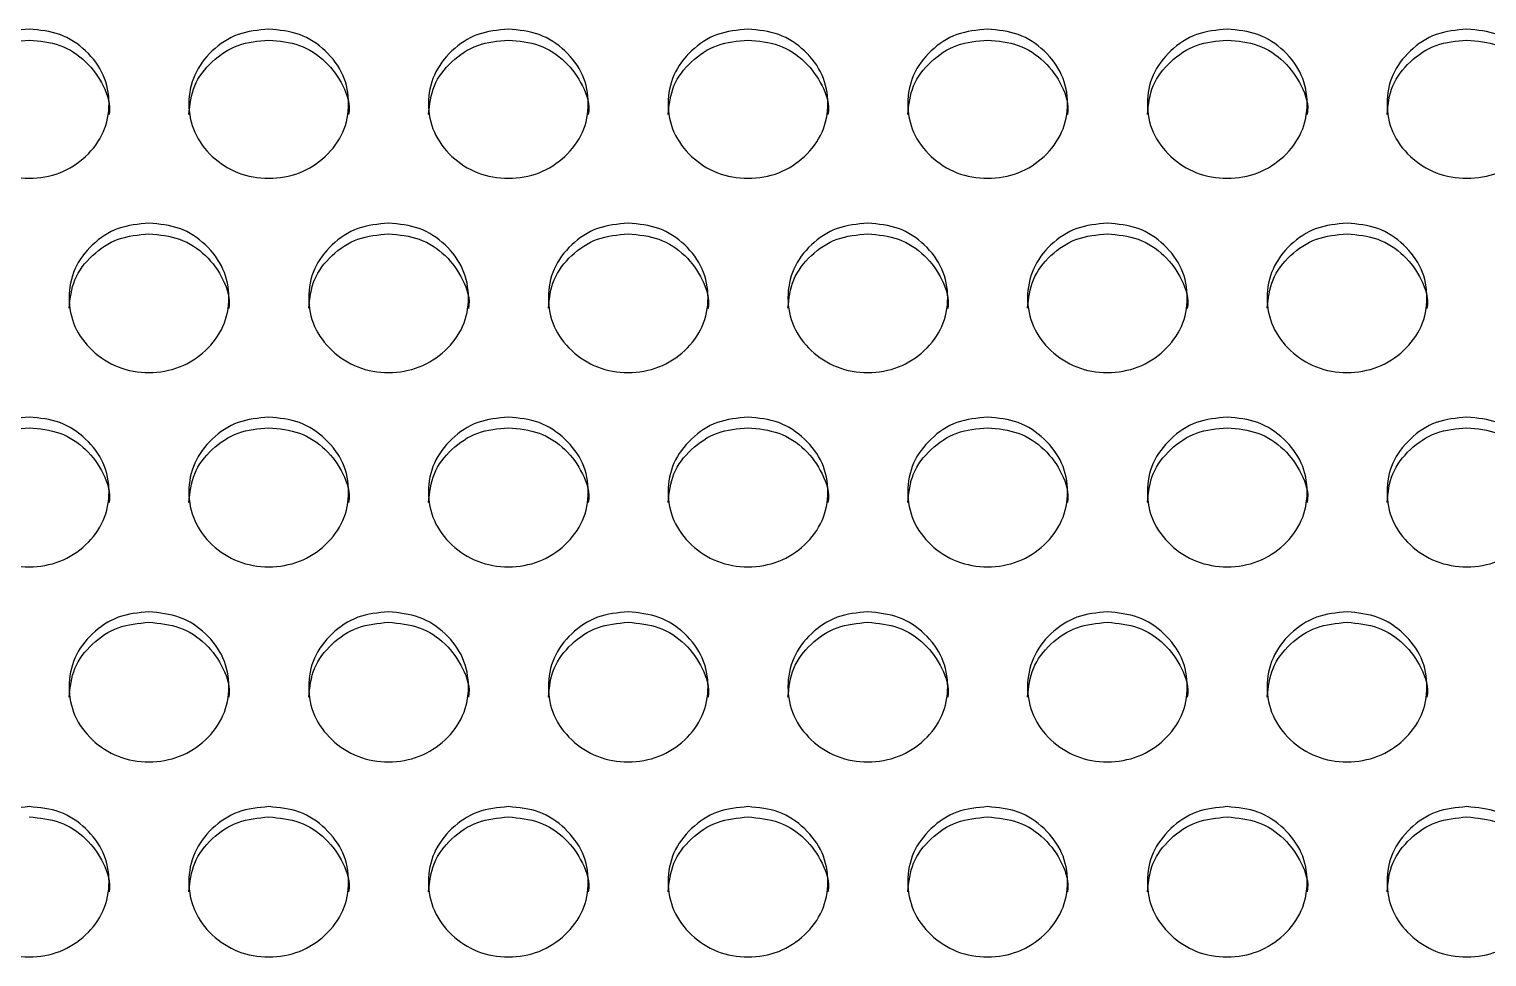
# Model space of a CAD drawing. Header units: millimetres. Extents: x 0.6 to 29.2, y 0.5 to 20.5.
# Drawn here: x 11.508 to 11.9947, y 12.0655 to 12.3753 of the extents above; entities that cross this region are included whole.
import ezdxf

# ---------------------------------------------------------------- set-up
doc = ezdxf.new("R2010")
doc.units = ezdxf.units.MM

msp = doc.modelspace()

# ---------------------------------------------------------------- linework, layer by layer
for points, knots in [([(11.50802, 12.37531), (11.51153, 12.37497), (11.51855, 12.37429), (11.52731, 12.36839), (11.53344, 12.36027), (11.5353, 12.35043), (11.53344, 12.34061), (11.52731, 12.33243), (11.51855, 12.3267), (11.50802, 12.32496), (11.49748, 12.3267), (11.48872, 12.33242), (11.48259, 12.34061), (11.48073, 12.35043), (11.48259, 12.36027), (11.48872, 12.36839), (11.49748, 12.37431), (11.50451, 12.37498), (11.50802, 12.37531)], [0, 0, 0, 0, 0.062529, 0.124991, 0.187437, 0.249997, 0.312449, 0.375003, 0.437456, 0.500007, 0.562451, 0.625015, 0.687461, 0.75002, 0.81247, 0.875027, 0.937564, 1, 1, 1, 1]), ([(11.48135, 12.34685), (11.48171, 12.35012), (11.48243, 12.35666), (11.48877, 12.36477), (11.49747, 12.37069), (11.5045, 12.37135), (11.50802, 12.37168)], [0, 0, 0, 0, 0.249418, 0.499739, 0.750045, 1, 1, 1, 1]), ([(11.50802, 12.37168), (11.51152, 12.37135), (11.51853, 12.37068), (11.5274, 12.36476), (11.53313, 12.3567), (11.53536, 12.35), (11.53468, 12.34681), (11.53468, 12.34681)], [0, 0, 0, 0, 0.2500968, 0.4998695, 0.7495183, 0.9995571, 1, 1, 1, 1]), ([(11.58802, 12.37531), (11.59153, 12.37497), (11.59855, 12.37429), (11.60731, 12.36839), (11.61344, 12.36027), (11.6153, 12.35043), (11.61344, 12.34061), (11.60731, 12.33243), (11.59855, 12.3267), (11.58802, 12.32496), (11.57748, 12.3267), (11.56872, 12.33242), (11.56259, 12.34061), (11.56073, 12.35043), (11.56259, 12.36027), (11.56872, 12.36839), (11.57748, 12.37431), (11.58451, 12.37498), (11.58802, 12.37531)], [0, 0, 0, 0, 0.062527, 0.124989, 0.187435, 0.249995, 0.312447, 0.375003, 0.437454, 0.500007, 0.562451, 0.625015, 0.687459, 0.750019, 0.812469, 0.875026, 0.937562, 1, 1, 1, 1]), ([(11.56135, 12.34685), (11.56171, 12.35012), (11.56243, 12.35666), (11.56877, 12.36477), (11.57747, 12.37069), (11.5845, 12.37135), (11.58802, 12.37168)], [0, 0, 0, 0, 0.249419, 0.499739, 0.750036, 1, 1, 1, 1]), ([(11.58802, 12.37168), (11.59152, 12.37135), (11.59853, 12.37068), (11.6074, 12.36476), (11.61313, 12.3567), (11.61536, 12.35), (11.61468, 12.34681), (11.61468, 12.34681)], [0, 0, 0, 0, 0.250089, 0.499864, 0.749515, 0.999557, 1, 1, 1, 1]), ([(11.66802, 12.37531), (11.67153, 12.37497), (11.67855, 12.37429), (11.68731, 12.36839), (11.69344, 12.36027), (11.6953, 12.35043), (11.69344, 12.34061), (11.68731, 12.33243), (11.67855, 12.3267), (11.66802, 12.32496), (11.65748, 12.3267), (11.64872, 12.33242), (11.64259, 12.34061), (11.64073, 12.35043), (11.64259, 12.36027), (11.64872, 12.36839), (11.65748, 12.37431), (11.66451, 12.37498), (11.66802, 12.37531)], [0, 0, 0, 0, 0.062529, 0.124991, 0.187438, 0.249997, 0.312449, 0.375005, 0.437458, 0.500009, 0.562453, 0.625017, 0.687461, 0.750021, 0.812471, 0.875029, 0.937564, 1, 1, 1, 1]), ([(11.64135, 12.34685), (11.64171, 12.35012), (11.64243, 12.35666), (11.64877, 12.36477), (11.65747, 12.37069), (11.6645, 12.37135), (11.66802, 12.37168)], [0, 0, 0, 0, 0.249422, 0.499744, 0.750043, 1, 1, 1, 1]), ([(11.66802, 12.37168), (11.67152, 12.37135), (11.67853, 12.37068), (11.6874, 12.36476), (11.69313, 12.3567), (11.69536, 12.35), (11.69468, 12.34681), (11.69468, 12.34681)], [0, 0, 0, 0, 0.2500968, 0.4998695, 0.7495183, 0.9995571, 1, 1, 1, 1]), ([(11.74802, 12.37531), (11.75153, 12.37497), (11.75855, 12.37429), (11.76731, 12.36839), (11.77344, 12.36027), (11.7753, 12.35043), (11.77344, 12.34061), (11.76731, 12.33243), (11.75855, 12.3267), (11.74802, 12.32496), (11.73748, 12.3267), (11.72872, 12.33242), (11.72259, 12.34061), (11.72073, 12.35043), (11.72259, 12.36027), (11.72872, 12.36839), (11.73748, 12.37431), (11.74451, 12.37498), (11.74802, 12.37531)], [0, 0, 0, 0, 0.062529, 0.124991, 0.187436, 0.249996, 0.312448, 0.375004, 0.437455, 0.500008, 0.562452, 0.625014, 0.68746, 0.75002, 0.81247, 0.875027, 0.937564, 1, 1, 1, 1]), ([(11.72135, 12.34685), (11.72171, 12.35012), (11.72243, 12.35666), (11.72877, 12.36477), (11.73747, 12.37069), (11.7445, 12.37135), (11.74802, 12.37168)], [0, 0, 0, 0, 0.249418, 0.499739, 0.750045, 1, 1, 1, 1]), ([(11.74802, 12.37168), (11.75152, 12.37135), (11.75853, 12.37068), (11.7674, 12.36476), (11.77313, 12.3567), (11.77536, 12.35), (11.77468, 12.34681), (11.77468, 12.34681)], [0, 0, 0, 0, 0.250098, 0.499871, 0.749516, 0.999557, 1, 1, 1, 1]), ([(11.82802, 12.37531), (11.83153, 12.37497), (11.83855, 12.37429), (11.84731, 12.36839), (11.85344, 12.36027), (11.8553, 12.35043), (11.85344, 12.34061), (11.84731, 12.33243), (11.83855, 12.3267), (11.82802, 12.32496), (11.81748, 12.3267), (11.80872, 12.33242), (11.80259, 12.34061), (11.80073, 12.35043), (11.80259, 12.36027), (11.80872, 12.36839), (11.81748, 12.37431), (11.82451, 12.37498), (11.82802, 12.37531)], [0, 0, 0, 0, 0.062527, 0.124989, 0.187435, 0.249995, 0.312447, 0.375002, 0.437456, 0.500007, 0.562451, 0.625015, 0.687459, 0.750019, 0.812469, 0.875026, 0.937561, 1, 1, 1, 1]), ([(11.80135, 12.34685), (11.80171, 12.35012), (11.80243, 12.35666), (11.80877, 12.36477), (11.81747, 12.37069), (11.8245, 12.37135), (11.82802, 12.37168)], [0, 0, 0, 0, 0.249419, 0.499739, 0.750036, 1, 1, 1, 1]), ([(11.82802, 12.37168), (11.83152, 12.37135), (11.83853, 12.37067), (11.84739, 12.36476), (11.85316, 12.3567), (11.85528, 12.35001), (11.85468, 12.34681), (11.85468, 12.34681)], [0, 0, 0, 0, 0.25009, 0.499866, 0.749517, 0.999559, 1, 1, 1, 1]), ([(11.90802, 12.37531), (11.91153, 12.37497), (11.91855, 12.37429), (11.92731, 12.36839), (11.93344, 12.36027), (11.9353, 12.35043), (11.93344, 12.34061), (11.92731, 12.33243), (11.91855, 12.3267), (11.90802, 12.32496), (11.89748, 12.3267), (11.88872, 12.33242), (11.88259, 12.34061), (11.88073, 12.35043), (11.88259, 12.36027), (11.88872, 12.36839), (11.89748, 12.37431), (11.90451, 12.37498), (11.90802, 12.37531)], [0, 0, 0, 0, 0.062529, 0.124991, 0.187437, 0.249997, 0.312449, 0.375003, 0.437456, 0.500007, 0.562451, 0.625015, 0.687461, 0.75002, 0.81247, 0.875027, 0.937564, 1, 1, 1, 1]), ([(11.88135, 12.34685), (11.88171, 12.35012), (11.88243, 12.35666), (11.88877, 12.36477), (11.89747, 12.37069), (11.9045, 12.37135), (11.90802, 12.37168)], [0, 0, 0, 0, 0.249418, 0.499739, 0.750045, 1, 1, 1, 1]), ([(11.90802, 12.37168), (11.91152, 12.37135), (11.91853, 12.37068), (11.9274, 12.36476), (11.93313, 12.3567), (11.93536, 12.35), (11.93468, 12.34681), (11.93468, 12.34681)], [0, 0, 0, 0, 0.2500968, 0.4998695, 0.7495183, 0.9995571, 1, 1, 1, 1]), ([(11.98802, 12.37531), (11.99153, 12.37497), (11.99855, 12.37429), (12.00731, 12.36839), (12.01344, 12.36027), (12.0153, 12.35043), (12.01344, 12.34061), (12.00731, 12.33243), (11.99855, 12.3267), (11.98802, 12.32496), (11.97748, 12.3267), (11.96872, 12.33242), (11.96259, 12.34061), (11.96073, 12.35043), (11.96259, 12.36027), (11.96872, 12.36839), (11.97748, 12.37431), (11.98451, 12.37498), (11.98802, 12.37531)], [0, 0, 0, 0, 0.062527, 0.124989, 0.187435, 0.249995, 0.312447, 0.375003, 0.437454, 0.500007, 0.562451, 0.625015, 0.687459, 0.750019, 0.812469, 0.875026, 0.937562, 1, 1, 1, 1]), ([(11.96135, 12.34685), (11.96171, 12.35012), (11.96243, 12.35666), (11.96877, 12.36477), (11.97747, 12.37069), (11.9845, 12.37135), (11.98802, 12.37168)], [0, 0, 0, 0, 0.249419, 0.499739, 0.750036, 1, 1, 1, 1]), ([(11.98802, 12.37168), (11.99152, 12.37135), (11.99853, 12.37068), (12.0074, 12.36476), (12.01313, 12.3567), (12.01536, 12.35), (12.01468, 12.34681), (12.01468, 12.34681)], [0, 0, 0, 0, 0.250089, 0.499864, 0.749515, 0.999557, 1, 1, 1, 1]), ([(11.54802, 12.31054), (11.55153, 12.31021), (11.55855, 12.30953), (11.56731, 12.30361), (11.57344, 12.29548), (11.5753, 12.28562), (11.57344, 12.27577), (11.56731, 12.26758), (11.55855, 12.26184), (11.54802, 12.26009), (11.53748, 12.26184), (11.52872, 12.26758), (11.52259, 12.27578), (11.52073, 12.28562), (11.52259, 12.29548), (11.52872, 12.30361), (11.53748, 12.30955), (11.54451, 12.31021), (11.54802, 12.31054)], [0, 0, 0, 0, 0.062527, 0.124989, 0.187435, 0.249995, 0.312447, 0.375002, 0.437455, 0.500006, 0.562451, 0.625015, 0.687459, 0.750018, 0.812469, 0.875027, 0.937561, 1, 1, 1, 1]), ([(11.62802, 12.31054), (11.63153, 12.31021), (11.63855, 12.30953), (11.64731, 12.30361), (11.65344, 12.29548), (11.6553, 12.28562), (11.65344, 12.27577), (11.64731, 12.26758), (11.63855, 12.26184), (11.62802, 12.26009), (11.61748, 12.26184), (11.60872, 12.26758), (11.60259, 12.27578), (11.60073, 12.28562), (11.60259, 12.29548), (11.60872, 12.30361), (11.61748, 12.30955), (11.62451, 12.31021), (11.62802, 12.31054)], [0, 0, 0, 0, 0.062529, 0.124991, 0.187437, 0.249997, 0.312449, 0.375003, 0.437456, 0.500009, 0.562451, 0.625015, 0.68746, 0.750019, 0.81247, 0.875027, 0.937564, 1, 1, 1, 1]), ([(11.70802, 12.31054), (11.71153, 12.31021), (11.71855, 12.30953), (11.72731, 12.30361), (11.73344, 12.29548), (11.7353, 12.28562), (11.73344, 12.27577), (11.72731, 12.26758), (11.71855, 12.26184), (11.70802, 12.26009), (11.69748, 12.26184), (11.68872, 12.26758), (11.68259, 12.27578), (11.68073, 12.28562), (11.68259, 12.29548), (11.68872, 12.30361), (11.69748, 12.30955), (11.70451, 12.31021), (11.70802, 12.31054)], [0, 0, 0, 0, 0.062527, 0.124989, 0.187435, 0.249995, 0.312447, 0.375003, 0.437456, 0.500007, 0.562451, 0.625015, 0.687459, 0.750019, 0.81247, 0.875027, 0.937562, 1, 1, 1, 1]), ([(11.78802, 12.31054), (11.79153, 12.31021), (11.79855, 12.30953), (11.80731, 12.30361), (11.81344, 12.29548), (11.8153, 12.28562), (11.81344, 12.27577), (11.80731, 12.26758), (11.79855, 12.26184), (11.78802, 12.26009), (11.77748, 12.26184), (11.76872, 12.26758), (11.76259, 12.27578), (11.76073, 12.28562), (11.76259, 12.29548), (11.76872, 12.30361), (11.77748, 12.30955), (11.78451, 12.31021), (11.78802, 12.31054)], [0, 0, 0, 0, 0.062529, 0.124991, 0.187437, 0.249997, 0.312449, 0.375004, 0.437457, 0.500008, 0.562453, 0.625017, 0.68746, 0.75002, 0.812471, 0.875029, 0.937564, 1, 1, 1, 1]), ([(11.86802, 12.31054), (11.87153, 12.31021), (11.87855, 12.30953), (11.88731, 12.30361), (11.89344, 12.29548), (11.8953, 12.28562), (11.89344, 12.27577), (11.88731, 12.26758), (11.87855, 12.26184), (11.86802, 12.26009), (11.85748, 12.26184), (11.84872, 12.26758), (11.84259, 12.27578), (11.84073, 12.28562), (11.84259, 12.29548), (11.84872, 12.30361), (11.85748, 12.30955), (11.86451, 12.31021), (11.86802, 12.31054)], [0, 0, 0, 0, 0.062527, 0.124991, 0.187436, 0.249996, 0.312448, 0.375004, 0.437455, 0.500008, 0.562452, 0.625014, 0.687459, 0.750019, 0.81247, 0.875027, 0.937564, 1, 1, 1, 1]), ([(11.94802, 12.31054), (11.95153, 12.31021), (11.95855, 12.30953), (11.96731, 12.30361), (11.97344, 12.29548), (11.9753, 12.28562), (11.97344, 12.27577), (11.96731, 12.26758), (11.95855, 12.26184), (11.94802, 12.26009), (11.93748, 12.26184), (11.92872, 12.26758), (11.92259, 12.27578), (11.92073, 12.28562), (11.92259, 12.29548), (11.92872, 12.30361), (11.93748, 12.30955), (11.94451, 12.31021), (11.94802, 12.31054)], [0, 0, 0, 0, 0.062529, 0.124991, 0.187438, 0.249997, 0.312449, 0.375005, 0.437458, 0.500009, 0.562453, 0.625017, 0.687461, 0.750021, 0.812472, 0.875029, 0.937564, 1, 1, 1, 1]), ([(11.52135, 12.28209), (11.52171, 12.28536), (11.52243, 12.29192), (11.52877, 12.30005), (11.53747, 12.30598), (11.5445, 12.30664), (11.54802, 12.30697)], [0, 0, 0, 0, 0.24942, 0.499739, 0.750036, 1, 1, 1, 1]), ([(11.54802, 12.30697), (11.55152, 12.30663), (11.55853, 12.30596), (11.56739, 12.30003), (11.57317, 12.29195), (11.57528, 12.28525), (11.57468, 12.28205), (11.57468, 12.28204)], [0, 0, 0, 0, 0.25009, 0.499867, 0.749513, 0.999555, 1, 1, 1, 1]), ([(11.60135, 12.28209), (11.60171, 12.28536), (11.60243, 12.29192), (11.60877, 12.30005), (11.61747, 12.30598), (11.6245, 12.30664), (11.62802, 12.30697)], [0, 0, 0, 0, 0.2494188, 0.4997392, 0.7500445, 1, 1, 1, 1]), ([(11.62802, 12.30697), (11.63152, 12.30663), (11.63853, 12.30596), (11.64739, 12.30003), (11.65313, 12.29196), (11.65535, 12.28524), (11.65468, 12.28205), (11.65468, 12.28204)], [0, 0, 0, 0, 0.250096, 0.49987, 0.749514, 0.999553, 1, 1, 1, 1]), ([(11.68135, 12.28209), (11.68171, 12.28536), (11.68243, 12.29192), (11.68877, 12.30005), (11.69747, 12.30598), (11.7045, 12.30664), (11.70802, 12.30697)], [0, 0, 0, 0, 0.24942, 0.499739, 0.750036, 1, 1, 1, 1]), ([(11.70802, 12.30697), (11.71152, 12.30663), (11.71853, 12.30596), (11.72739, 12.30003), (11.73313, 12.29196), (11.73535, 12.28524), (11.73468, 12.28205), (11.73468, 12.28204)], [0, 0, 0, 0, 0.250089, 0.499865, 0.749511, 0.999553, 1, 1, 1, 1]), ([(11.76135, 12.28209), (11.76171, 12.28536), (11.76243, 12.29192), (11.76877, 12.30005), (11.77747, 12.30598), (11.7845, 12.30664), (11.78802, 12.30697)], [0, 0, 0, 0, 0.249419, 0.499746, 0.750044, 1, 1, 1, 1]), ([(11.78802, 12.30697), (11.79152, 12.30663), (11.79853, 12.30596), (11.80739, 12.30003), (11.81313, 12.29196), (11.81535, 12.28524), (11.81468, 12.28205), (11.81468, 12.28204)], [0, 0, 0, 0, 0.250096, 0.49987, 0.749514, 0.999553, 1, 1, 1, 1]), ([(11.84135, 12.28209), (11.84171, 12.28536), (11.84243, 12.29192), (11.84877, 12.30005), (11.85747, 12.30598), (11.8645, 12.30664), (11.86802, 12.30697)], [0, 0, 0, 0, 0.2494188, 0.4997392, 0.7500445, 1, 1, 1, 1]), ([(11.86802, 12.30697), (11.87152, 12.30663), (11.87853, 12.30596), (11.88739, 12.30003), (11.89313, 12.29196), (11.89535, 12.28524), (11.89468, 12.28205), (11.89468, 12.28204)], [0, 0, 0, 0, 0.250088, 0.499872, 0.749511, 0.999553, 1, 1, 1, 1]), ([(11.92135, 12.28209), (11.92171, 12.28536), (11.92243, 12.29192), (11.92877, 12.30005), (11.93747, 12.30598), (11.9445, 12.30664), (11.94802, 12.30697)], [0, 0, 0, 0, 0.249422, 0.499744, 0.750043, 1, 1, 1, 1]), ([(11.94802, 12.30697), (11.95152, 12.30663), (11.95853, 12.30596), (11.96739, 12.30003), (11.97317, 12.29195), (11.97528, 12.28525), (11.97468, 12.28205), (11.97468, 12.28204)], [0, 0, 0, 0, 0.2500965, 0.4998713, 0.7495157, 0.9995545, 1, 1, 1, 1]), ([(11.50802, 12.24575), (11.51153, 12.24541), (11.51855, 12.24473), (11.52731, 12.2388), (11.53344, 12.23065), (11.5353, 12.22078), (11.53344, 12.21091), (11.52731, 12.2027), (11.51855, 12.19695), (11.50802, 12.1952), (11.49748, 12.19695), (11.48872, 12.20269), (11.48259, 12.21091), (11.48073, 12.22077), (11.48259, 12.23065), (11.48872, 12.23881), (11.49748, 12.24475), (11.50451, 12.24542), (11.50802, 12.24575)], [0, 0, 0, 0, 0.062529, 0.124991, 0.187437, 0.249997, 0.312449, 0.375003, 0.437457, 0.500007, 0.562451, 0.625015, 0.68746, 0.75002, 0.812469, 0.875027, 0.937564, 1, 1, 1, 1]), ([(11.58802, 12.24575), (11.59153, 12.24541), (11.59855, 12.24473), (11.60731, 12.2388), (11.61344, 12.23065), (11.6153, 12.22078), (11.61344, 12.21091), (11.60731, 12.2027), (11.59855, 12.19695), (11.58802, 12.1952), (11.57748, 12.19695), (11.56872, 12.20269), (11.56259, 12.21091), (11.56073, 12.22077), (11.56259, 12.23065), (11.56872, 12.23881), (11.57748, 12.24475), (11.58451, 12.24542), (11.58802, 12.24575)], [0, 0, 0, 0, 0.0625271, 0.1249885, 0.187435, 0.249995, 0.312447, 0.3750029, 0.4374541, 0.5000072, 0.5624514, 0.6250152, 0.687459, 0.7500189, 0.8124691, 0.8750262, 0.9375616, 1, 1, 1, 1]), ([(11.66802, 12.24575), (11.67153, 12.24541), (11.67855, 12.24473), (11.68731, 12.2388), (11.69344, 12.23065), (11.6953, 12.22078), (11.69344, 12.21091), (11.68731, 12.2027), (11.67855, 12.19695), (11.66802, 12.1952), (11.65748, 12.19695), (11.64872, 12.20269), (11.64259, 12.21091), (11.64073, 12.22077), (11.64259, 12.23065), (11.64872, 12.23881), (11.65748, 12.24475), (11.66451, 12.24542), (11.66802, 12.24575)], [0, 0, 0, 0, 0.062529, 0.124991, 0.187438, 0.249997, 0.312449, 0.375005, 0.437458, 0.500009, 0.562453, 0.625017, 0.687461, 0.750021, 0.812471, 0.875028, 0.937564, 1, 1, 1, 1]), ([(11.74802, 12.24575), (11.75153, 12.24541), (11.75855, 12.24473), (11.76731, 12.2388), (11.77344, 12.23065), (11.7753, 12.22078), (11.77344, 12.21091), (11.76731, 12.2027), (11.75855, 12.19695), (11.74802, 12.1952), (11.73748, 12.19695), (11.72872, 12.2027), (11.72259, 12.21091), (11.72073, 12.22077), (11.72259, 12.23065), (11.72872, 12.23881), (11.73748, 12.24475), (11.74451, 12.24542), (11.74802, 12.24575)], [0, 0, 0, 0, 0.062529, 0.124991, 0.187436, 0.249996, 0.312448, 0.375004, 0.437455, 0.500008, 0.562452, 0.625014, 0.687459, 0.750019, 0.812469, 0.875027, 0.937564, 1, 1, 1, 1]), ([(11.82802, 12.24575), (11.83153, 12.24541), (11.83855, 12.24473), (11.84731, 12.2388), (11.85344, 12.23065), (11.8553, 12.22078), (11.85344, 12.21091), (11.84731, 12.2027), (11.83855, 12.19695), (11.82802, 12.1952), (11.81748, 12.19695), (11.80872, 12.20269), (11.80259, 12.21091), (11.80073, 12.22077), (11.80259, 12.23065), (11.80872, 12.23881), (11.81748, 12.24475), (11.82451, 12.24542), (11.82802, 12.24575)], [0, 0, 0, 0, 0.062527, 0.124989, 0.187435, 0.249995, 0.312447, 0.375002, 0.437456, 0.500007, 0.562451, 0.625015, 0.687459, 0.750019, 0.812469, 0.875026, 0.937562, 1, 1, 1, 1]), ([(11.90802, 12.24575), (11.91153, 12.24541), (11.91855, 12.24473), (11.92731, 12.2388), (11.93344, 12.23065), (11.9353, 12.22078), (11.93344, 12.21091), (11.92731, 12.2027), (11.91855, 12.19695), (11.90802, 12.1952), (11.89748, 12.19695), (11.88872, 12.20269), (11.88259, 12.21091), (11.88073, 12.22077), (11.88259, 12.23065), (11.88872, 12.23881), (11.89748, 12.24475), (11.90451, 12.24542), (11.90802, 12.24575)], [0, 0, 0, 0, 0.062529, 0.124991, 0.187437, 0.249997, 0.312449, 0.375003, 0.437457, 0.500007, 0.562451, 0.625015, 0.68746, 0.75002, 0.812469, 0.875027, 0.937564, 1, 1, 1, 1]), ([(11.98802, 12.24575), (11.99153, 12.24541), (11.99855, 12.24473), (12.00731, 12.2388), (12.01344, 12.23065), (12.0153, 12.22078), (12.01344, 12.21091), (12.00731, 12.2027), (11.99855, 12.19695), (11.98802, 12.1952), (11.97748, 12.19695), (11.96872, 12.20269), (11.96259, 12.21091), (11.96073, 12.22077), (11.96259, 12.23065), (11.96872, 12.23881), (11.97748, 12.24475), (11.98451, 12.24542), (11.98802, 12.24575)], [0, 0, 0, 0, 0.0625271, 0.1249885, 0.187435, 0.249995, 0.312447, 0.3750029, 0.4374541, 0.5000072, 0.5624514, 0.6250152, 0.687459, 0.7500189, 0.8124691, 0.8750262, 0.9375616, 1, 1, 1, 1]), ([(11.48135, 12.21729), (11.48171, 12.22057), (11.48243, 12.22714), (11.48877, 12.23529), (11.49747, 12.24123), (11.5045, 12.24189), (11.50802, 12.24222)], [0, 0, 0, 0, 0.249417, 0.499737, 0.750045, 1, 1, 1, 1]), ([(11.50802, 12.24222), (11.51152, 12.24188), (11.51853, 12.24121), (11.52739, 12.23527), (11.53313, 12.22718), (11.53535, 12.22046), (11.53468, 12.21725), (11.53468, 12.21725)], [0, 0, 0, 0, 0.250097, 0.499869, 0.749515, 0.999554, 1, 1, 1, 1]), ([(11.56135, 12.21729), (11.56171, 12.22057), (11.56243, 12.22714), (11.56877, 12.23529), (11.57747, 12.24123), (11.5845, 12.24189), (11.58802, 12.24222)], [0, 0, 0, 0, 0.249418, 0.499738, 0.750036, 1, 1, 1, 1]), ([(11.58802, 12.24222), (11.59152, 12.24188), (11.59853, 12.24121), (11.60739, 12.23527), (11.61313, 12.22718), (11.61535, 12.22046), (11.61468, 12.21725), (11.61468, 12.21725)], [0, 0, 0, 0, 0.250089, 0.499863, 0.749511, 0.999554, 1, 1, 1, 1]), ([(11.64135, 12.21729), (11.64171, 12.22057), (11.64243, 12.22714), (11.64877, 12.23529), (11.65747, 12.24123), (11.6645, 12.24189), (11.66802, 12.24222)], [0, 0, 0, 0, 0.24942, 0.499742, 0.750043, 1, 1, 1, 1]), ([(11.66802, 12.24222), (11.67152, 12.24188), (11.67853, 12.24121), (11.68739, 12.23527), (11.69313, 12.22718), (11.69535, 12.22046), (11.69468, 12.21725), (11.69468, 12.21725)], [0, 0, 0, 0, 0.250097, 0.499869, 0.749515, 0.999554, 1, 1, 1, 1]), ([(11.72135, 12.21729), (11.72171, 12.22057), (11.72243, 12.22714), (11.72877, 12.23529), (11.73747, 12.24123), (11.7445, 12.24189), (11.74802, 12.24222)], [0, 0, 0, 0, 0.249417, 0.499737, 0.750045, 1, 1, 1, 1]), ([(11.74802, 12.24222), (11.75152, 12.24188), (11.75853, 12.24121), (11.76739, 12.23527), (11.77313, 12.22718), (11.77535, 12.22046), (11.77468, 12.21725), (11.77468, 12.21725)], [0, 0, 0, 0, 0.250098, 0.499871, 0.749512, 0.999554, 1, 1, 1, 1]), ([(11.80135, 12.21729), (11.80171, 12.22057), (11.80243, 12.22714), (11.80877, 12.23529), (11.81747, 12.24123), (11.8245, 12.24189), (11.82802, 12.24222)], [0, 0, 0, 0, 0.249418, 0.499738, 0.750036, 1, 1, 1, 1]), ([(11.82802, 12.24222), (11.83152, 12.24188), (11.83853, 12.24121), (11.84739, 12.23527), (11.85316, 12.22717), (11.85528, 12.22047), (11.85468, 12.21725), (11.85468, 12.21725)], [0, 0, 0, 0, 0.25009, 0.499865, 0.749514, 0.999556, 1, 1, 1, 1]), ([(11.88135, 12.21729), (11.88171, 12.22057), (11.88243, 12.22714), (11.88877, 12.23529), (11.89747, 12.24123), (11.9045, 12.24189), (11.90802, 12.24222)], [0, 0, 0, 0, 0.249417, 0.499737, 0.750045, 1, 1, 1, 1]), ([(11.90802, 12.24222), (11.91152, 12.24188), (11.91853, 12.24121), (11.92739, 12.23527), (11.93313, 12.22718), (11.93535, 12.22046), (11.93468, 12.21725), (11.93468, 12.21725)], [0, 0, 0, 0, 0.250097, 0.499869, 0.749515, 0.999554, 1, 1, 1, 1]), ([(11.96135, 12.21729), (11.96171, 12.22057), (11.96243, 12.22714), (11.96877, 12.23529), (11.97747, 12.24123), (11.9845, 12.24189), (11.98802, 12.24222)], [0, 0, 0, 0, 0.249418, 0.499738, 0.750036, 1, 1, 1, 1]), ([(11.98802, 12.24222), (11.99152, 12.24188), (11.99853, 12.24121), (12.00739, 12.23527), (12.01313, 12.22718), (12.01535, 12.22046), (12.01468, 12.21725), (12.01468, 12.21725)], [0, 0, 0, 0, 0.250089, 0.499863, 0.749511, 0.999554, 1, 1, 1, 1]), ([(11.54802, 12.18073), (11.55153, 12.18039), (11.55855, 12.17971), (11.56731, 12.17377), (11.57344, 12.1656), (11.5753, 12.15571), (11.57344, 12.14582), (11.56731, 12.13759), (11.55855, 12.13183), (11.54802, 12.13008), (11.53748, 12.13183), (11.52872, 12.13759), (11.52259, 12.14583), (11.52073, 12.1557), (11.52259, 12.16561), (11.52872, 12.17377), (11.53748, 12.17973), (11.54451, 12.1804), (11.54802, 12.18073)], [0, 0, 0, 0, 0.062527, 0.124988, 0.187436, 0.249995, 0.312446, 0.375001, 0.437455, 0.500006, 0.56245, 0.625014, 0.687458, 0.750018, 0.812469, 0.875026, 0.937562, 1, 1, 1, 1]), ([(11.52135, 12.15227), (11.52171, 12.15556), (11.52243, 12.16214), (11.52877, 12.1703), (11.53747, 12.17625), (11.5445, 12.17692), (11.54802, 12.17725)], [0, 0, 0, 0, 0.2494217, 0.4997375, 0.7500364, 1, 1, 1, 1]), ([(11.54802, 12.17725), (11.55152, 12.17691), (11.55853, 12.17624), (11.56739, 12.17029), (11.57316, 12.16217), (11.57528, 12.15546), (11.57468, 12.15224), (11.57468, 12.15223)], [0, 0, 0, 0, 0.25009, 0.499865, 0.749513, 0.999558, 1, 1, 1, 1]), ([(11.62802, 12.18073), (11.63153, 12.18039), (11.63855, 12.17971), (11.64731, 12.17377), (11.65344, 12.1656), (11.6553, 12.15571), (11.65344, 12.14582), (11.64731, 12.13759), (11.63855, 12.13183), (11.62802, 12.13008), (11.61748, 12.13183), (11.60872, 12.13759), (11.60259, 12.14583), (11.60073, 12.1557), (11.60259, 12.16561), (11.60872, 12.17377), (11.61748, 12.17973), (11.62451, 12.1804), (11.62802, 12.18073)], [0, 0, 0, 0, 0.062529, 0.12499, 0.187438, 0.249997, 0.312448, 0.375002, 0.437456, 0.500009, 0.562451, 0.625015, 0.68746, 0.750019, 0.81247, 0.875027, 0.937564, 1, 1, 1, 1]), ([(11.60135, 12.15227), (11.60171, 12.15556), (11.60243, 12.16214), (11.60877, 12.1703), (11.61747, 12.17625), (11.6245, 12.17692), (11.62802, 12.17725)], [0, 0, 0, 0, 0.249421, 0.499737, 0.750045, 1, 1, 1, 1]), ([(11.62802, 12.17725), (11.63152, 12.17691), (11.63853, 12.17624), (11.6474, 12.17029), (11.65313, 12.16218), (11.65535, 12.15545), (11.65468, 12.15224), (11.65468, 12.15223)], [0, 0, 0, 0, 0.250096, 0.499869, 0.749514, 0.999556, 1, 1, 1, 1]), ([(11.70802, 12.18073), (11.71153, 12.18039), (11.71855, 12.17971), (11.72731, 12.17377), (11.73344, 12.1656), (11.7353, 12.15571), (11.73344, 12.14582), (11.72731, 12.13759), (11.71855, 12.13183), (11.70802, 12.13008), (11.69748, 12.13183), (11.68872, 12.13759), (11.68259, 12.14583), (11.68073, 12.1557), (11.68259, 12.16561), (11.68872, 12.17377), (11.69748, 12.17973), (11.70451, 12.1804), (11.70802, 12.18073)], [0, 0, 0, 0, 0.062527, 0.124988, 0.187436, 0.249995, 0.312447, 0.375002, 0.437456, 0.500007, 0.562451, 0.625015, 0.687459, 0.750018, 0.812469, 0.875026, 0.937562, 1, 1, 1, 1]), ([(11.68135, 12.15227), (11.68171, 12.15556), (11.68243, 12.16214), (11.68877, 12.1703), (11.69747, 12.17625), (11.7045, 12.17692), (11.70802, 12.17725)], [0, 0, 0, 0, 0.2494217, 0.4997375, 0.7500364, 1, 1, 1, 1]), ([(11.70802, 12.17725), (11.71152, 12.17691), (11.71853, 12.17624), (11.72739, 12.17029), (11.73313, 12.16218), (11.73535, 12.15545), (11.73468, 12.15224), (11.73468, 12.15223)], [0, 0, 0, 0, 0.2500889, 0.4998635, 0.7495108, 0.999556, 1, 1, 1, 1]), ([(11.78802, 12.18073), (11.79153, 12.18039), (11.79855, 12.17971), (11.80731, 12.17377), (11.81344, 12.1656), (11.8153, 12.15571), (11.81344, 12.14582), (11.80731, 12.13759), (11.79855, 12.13183), (11.78802, 12.13008), (11.77748, 12.13183), (11.76872, 12.13759), (11.76259, 12.14583), (11.76073, 12.1557), (11.76259, 12.16561), (11.76872, 12.17377), (11.77748, 12.17973), (11.78451, 12.1804), (11.78802, 12.18073)], [0, 0, 0, 0, 0.062529, 0.12499, 0.187438, 0.249997, 0.312448, 0.375003, 0.437457, 0.500008, 0.562452, 0.625016, 0.68746, 0.75002, 0.81247, 0.875029, 0.937564, 1, 1, 1, 1]), ([(11.76135, 12.15227), (11.76171, 12.15556), (11.76243, 12.16214), (11.76877, 12.1703), (11.77747, 12.17625), (11.7845, 12.17692), (11.78802, 12.17725)], [0, 0, 0, 0, 0.249421, 0.499744, 0.750044, 1, 1, 1, 1]), ([(11.78802, 12.17725), (11.79152, 12.17691), (11.79853, 12.17624), (11.80739, 12.17029), (11.81313, 12.16218), (11.81535, 12.15545), (11.81468, 12.15224), (11.81468, 12.15223)], [0, 0, 0, 0, 0.250096, 0.499869, 0.749514, 0.999556, 1, 1, 1, 1]), ([(11.86802, 12.18073), (11.87153, 12.18039), (11.87855, 12.17971), (11.88731, 12.17377), (11.89344, 12.1656), (11.8953, 12.15571), (11.89344, 12.14582), (11.88731, 12.13759), (11.87855, 12.13183), (11.86802, 12.13008), (11.85748, 12.13183), (11.84872, 12.13759), (11.84259, 12.14583), (11.84073, 12.1557), (11.84259, 12.16561), (11.84872, 12.17377), (11.85748, 12.17973), (11.86451, 12.1804), (11.86802, 12.18073)], [0, 0, 0, 0, 0.062527, 0.12499, 0.187436, 0.249996, 0.312447, 0.375003, 0.437454, 0.500008, 0.562452, 0.625014, 0.687459, 0.750019, 0.81247, 0.875027, 0.937564, 1, 1, 1, 1]), ([(11.84135, 12.15227), (11.84171, 12.15556), (11.84243, 12.16214), (11.84877, 12.1703), (11.85747, 12.17625), (11.8645, 12.17692), (11.86802, 12.17725)], [0, 0, 0, 0, 0.249421, 0.499737, 0.750045, 1, 1, 1, 1]), ([(11.86802, 12.17725), (11.87152, 12.17691), (11.87853, 12.17624), (11.8874, 12.17029), (11.89313, 12.16218), (11.89535, 12.15545), (11.89468, 12.15224), (11.89468, 12.15223)], [0, 0, 0, 0, 0.250088, 0.49987, 0.749511, 0.999556, 1, 1, 1, 1]), ([(11.94802, 12.18073), (11.95153, 12.18039), (11.95855, 12.17971), (11.96731, 12.17377), (11.97344, 12.1656), (11.9753, 12.15571), (11.97344, 12.14582), (11.96731, 12.13759), (11.95855, 12.13183), (11.94802, 12.13008), (11.93748, 12.13183), (11.92872, 12.13759), (11.92259, 12.14583), (11.92073, 12.1557), (11.92259, 12.16561), (11.92872, 12.17377), (11.93748, 12.17973), (11.94451, 12.1804), (11.94802, 12.18073)], [0, 0, 0, 0, 0.0625295, 0.1249905, 0.1874383, 0.2499972, 0.3124483, 0.3750038, 0.4374575, 0.5000084, 0.5624526, 0.6250166, 0.6874606, 0.7500205, 0.8124714, 0.8750286, 0.937564, 1, 1, 1, 1]), ([(11.92135, 12.15227), (11.92171, 12.15556), (11.92243, 12.16214), (11.92877, 12.1703), (11.93747, 12.17625), (11.9445, 12.17692), (11.94802, 12.17725)], [0, 0, 0, 0, 0.249424, 0.499742, 0.750043, 1, 1, 1, 1]), ([(11.94802, 12.17725), (11.95152, 12.17691), (11.95853, 12.17624), (11.96739, 12.17029), (11.97316, 12.16217), (11.97528, 12.15546), (11.97468, 12.15224), (11.97468, 12.15223)], [0, 0, 0, 0, 0.2500968, 0.4998699, 0.7495158, 0.9995578, 1, 1, 1, 1]), ([(11.50802, 12.11568), (11.51153, 12.11534), (11.51855, 12.11466), (11.52731, 12.10871), (11.53344, 12.10052), (11.5353, 12.09061), (11.53344, 12.08071), (11.52731, 12.07246), (11.51855, 12.06669), (11.50802, 12.06494), (11.49748, 12.06669), (11.48872, 12.07246), (11.48259, 12.08071), (11.48073, 12.09061), (11.48259, 12.10053), (11.48872, 12.10871), (11.49748, 12.11468), (11.50451, 12.11535), (11.50802, 12.11568)], [0, 0, 0, 0, 0.062529, 0.124991, 0.187438, 0.249997, 0.312448, 0.375003, 0.437456, 0.500007, 0.562451, 0.625015, 0.68746, 0.75002, 0.81247, 0.875027, 0.937564, 1, 1, 1, 1]), ([(11.58802, 12.11568), (11.59153, 12.11534), (11.59855, 12.11466), (11.60731, 12.10871), (11.61344, 12.10052), (11.6153, 12.09061), (11.61344, 12.08071), (11.60731, 12.07246), (11.59855, 12.06669), (11.58802, 12.06494), (11.57748, 12.06669), (11.56872, 12.07246), (11.56259, 12.08071), (11.56073, 12.09061), (11.56259, 12.10053), (11.56872, 12.10871), (11.57748, 12.11468), (11.58451, 12.11535), (11.58802, 12.11568)], [0, 0, 0, 0, 0.062527, 0.124989, 0.187436, 0.249995, 0.312447, 0.375003, 0.437454, 0.500007, 0.562451, 0.625015, 0.687459, 0.750019, 0.812469, 0.875027, 0.937562, 1, 1, 1, 1]), ([(11.66802, 12.11568), (11.67153, 12.11534), (11.67855, 12.11466), (11.68731, 12.10871), (11.69344, 12.10052), (11.6953, 12.09061), (11.69344, 12.08071), (11.68731, 12.07246), (11.67855, 12.06669), (11.66802, 12.06494), (11.65748, 12.06669), (11.64872, 12.07246), (11.64259, 12.08071), (11.64073, 12.09061), (11.64259, 12.10053), (11.64872, 12.10871), (11.65748, 12.11468), (11.66451, 12.11535), (11.66802, 12.11568)], [0, 0, 0, 0, 0.062529, 0.124991, 0.187438, 0.249997, 0.312448, 0.375005, 0.437458, 0.500008, 0.562453, 0.625017, 0.687461, 0.750021, 0.812471, 0.875029, 0.937564, 1, 1, 1, 1]), ([(11.74802, 12.11568), (11.75153, 12.11534), (11.75855, 12.11466), (11.76731, 12.10871), (11.77344, 12.10052), (11.7753, 12.09061), (11.77344, 12.08071), (11.76731, 12.07246), (11.75855, 12.06669), (11.74802, 12.06494), (11.73748, 12.06669), (11.72872, 12.07246), (11.72259, 12.08071), (11.72073, 12.09061), (11.72259, 12.10053), (11.72872, 12.10871), (11.73748, 12.11468), (11.74451, 12.11535), (11.74802, 12.11568)], [0, 0, 0, 0, 0.062529, 0.124991, 0.187437, 0.249996, 0.312448, 0.375004, 0.437455, 0.500008, 0.562452, 0.625014, 0.687459, 0.750019, 0.81247, 0.875027, 0.937564, 1, 1, 1, 1]), ([(11.82802, 12.11568), (11.83153, 12.11534), (11.83855, 12.11466), (11.84731, 12.10871), (11.85344, 12.10052), (11.8553, 12.09061), (11.85344, 12.08071), (11.84731, 12.07246), (11.83855, 12.06669), (11.82802, 12.06494), (11.81748, 12.06669), (11.80872, 12.07246), (11.80259, 12.08071), (11.80073, 12.09061), (11.80259, 12.10053), (11.80872, 12.10871), (11.81748, 12.11468), (11.82451, 12.11535), (11.82802, 12.11568)], [0, 0, 0, 0, 0.062527, 0.124989, 0.187436, 0.249995, 0.312446, 0.375002, 0.437455, 0.500006, 0.56245, 0.625014, 0.687459, 0.750018, 0.812469, 0.875027, 0.937562, 1, 1, 1, 1]), ([(11.90802, 12.11568), (11.91153, 12.11534), (11.91855, 12.11466), (11.92731, 12.10871), (11.93344, 12.10052), (11.9353, 12.09061), (11.93344, 12.08071), (11.92731, 12.07246), (11.91855, 12.06669), (11.90802, 12.06494), (11.89748, 12.06669), (11.88872, 12.07246), (11.88259, 12.08071), (11.88073, 12.09061), (11.88259, 12.10053), (11.88872, 12.10871), (11.89748, 12.11468), (11.90451, 12.11535), (11.90802, 12.11568)], [0, 0, 0, 0, 0.062529, 0.124991, 0.187438, 0.249997, 0.312448, 0.375003, 0.437456, 0.500007, 0.562451, 0.625015, 0.68746, 0.75002, 0.81247, 0.875027, 0.937564, 1, 1, 1, 1]), ([(11.98802, 12.11568), (11.99153, 12.11534), (11.99855, 12.11466), (12.00731, 12.10871), (12.01344, 12.10052), (12.0153, 12.09061), (12.01344, 12.08071), (12.00731, 12.07246), (11.99855, 12.06669), (11.98802, 12.06494), (11.97748, 12.06669), (11.96872, 12.07246), (11.96259, 12.08071), (11.96073, 12.09061), (11.96259, 12.10053), (11.96872, 12.10871), (11.97748, 12.11468), (11.98451, 12.11535), (11.98802, 12.11568)], [0, 0, 0, 0, 0.062527, 0.124989, 0.187436, 0.249995, 0.312447, 0.375003, 0.437454, 0.500007, 0.562451, 0.625015, 0.687459, 0.750019, 0.812469, 0.875027, 0.937562, 1, 1, 1, 1]), ([(11.50802, 12.11225), (11.51152, 12.11191), (11.51853, 12.11124), (11.52739, 12.10528), (11.53313, 12.09715), (11.53535, 12.0904), (11.53468, 12.08719), (11.53468, 12.08718)], [0, 0, 0, 0, 0.250097, 0.49987, 0.749515, 0.999556, 1, 1, 1, 1]), ([(11.56135, 12.08722), (11.56171, 12.09052), (11.56243, 12.09712), (11.56877, 12.10529), (11.57747, 12.11125), (11.5845, 12.11192), (11.58802, 12.11225)], [0, 0, 0, 0, 0.249418, 0.499737, 0.750036, 1, 1, 1, 1]), ([(11.58802, 12.11225), (11.59152, 12.11191), (11.59853, 12.11124), (11.60739, 12.10528), (11.61313, 12.09715), (11.61535, 12.0904), (11.61468, 12.08719), (11.61468, 12.08718)], [0, 0, 0, 0, 0.250089, 0.499865, 0.749511, 0.999556, 1, 1, 1, 1]), ([(11.64135, 12.08722), (11.64171, 12.09052), (11.64243, 12.09712), (11.64877, 12.10529), (11.65747, 12.11125), (11.6645, 12.11192), (11.66802, 12.11225)], [0, 0, 0, 0, 0.249421, 0.499742, 0.750043, 1, 1, 1, 1]), ([(11.66802, 12.11225), (11.67152, 12.11191), (11.67853, 12.11124), (11.68739, 12.10528), (11.69313, 12.09715), (11.69535, 12.0904), (11.69468, 12.08719), (11.69468, 12.08718)], [0, 0, 0, 0, 0.250097, 0.49987, 0.749515, 0.999556, 1, 1, 1, 1]), ([(11.72135, 12.08722), (11.72171, 12.09052), (11.72243, 12.09712), (11.72877, 12.10529), (11.73747, 12.11125), (11.7445, 12.11192), (11.74802, 12.11225)], [0, 0, 0, 0, 0.249418, 0.499737, 0.750044, 1, 1, 1, 1]), ([(11.74802, 12.11225), (11.75152, 12.11191), (11.75853, 12.11124), (11.7674, 12.10528), (11.77313, 12.09715), (11.77535, 12.0904), (11.77468, 12.08719), (11.77468, 12.08718)], [0, 0, 0, 0, 0.2500975, 0.499872, 0.7495122, 0.999556, 1, 1, 1, 1]), ([(11.80135, 12.08722), (11.80171, 12.09052), (11.80243, 12.09712), (11.80877, 12.10529), (11.81747, 12.11125), (11.8245, 12.11192), (11.82802, 12.11225)], [0, 0, 0, 0, 0.249418, 0.499737, 0.750036, 1, 1, 1, 1]), ([(11.82802, 12.11225), (11.83152, 12.11191), (11.83853, 12.11124), (11.84739, 12.10528), (11.85316, 12.09715), (11.85528, 12.09041), (11.85468, 12.08719), (11.85468, 12.08718)], [0, 0, 0, 0, 0.25009, 0.499866, 0.749514, 0.999558, 1, 1, 1, 1]), ([(11.88135, 12.08722), (11.88171, 12.09052), (11.88243, 12.09712), (11.88877, 12.10529), (11.89747, 12.11125), (11.9045, 12.11192), (11.90802, 12.11225)], [0, 0, 0, 0, 0.249418, 0.499737, 0.750044, 1, 1, 1, 1]), ([(11.90802, 12.11225), (11.91152, 12.11191), (11.91853, 12.11124), (11.92739, 12.10528), (11.93313, 12.09715), (11.93535, 12.0904), (11.93468, 12.08719), (11.93468, 12.08718)], [0, 0, 0, 0, 0.250097, 0.49987, 0.749515, 0.999556, 1, 1, 1, 1]), ([(11.96135, 12.08722), (11.96171, 12.09052), (11.96243, 12.09712), (11.96877, 12.10529), (11.97747, 12.11125), (11.9845, 12.11192), (11.98802, 12.11225)], [0, 0, 0, 0, 0.249418, 0.499737, 0.750036, 1, 1, 1, 1]), ([(11.98802, 12.11225), (11.99152, 12.11191), (11.99853, 12.11124), (12.00739, 12.10528), (12.01313, 12.09715), (12.01535, 12.0904), (12.01468, 12.08719), (12.01468, 12.08718)], [0, 0, 0, 0, 0.250089, 0.499865, 0.749511, 0.999556, 1, 1, 1, 1])]:
    msp.add_open_spline(points, degree=3, knots=knots)

doc.saveas('drawing.dxf')
